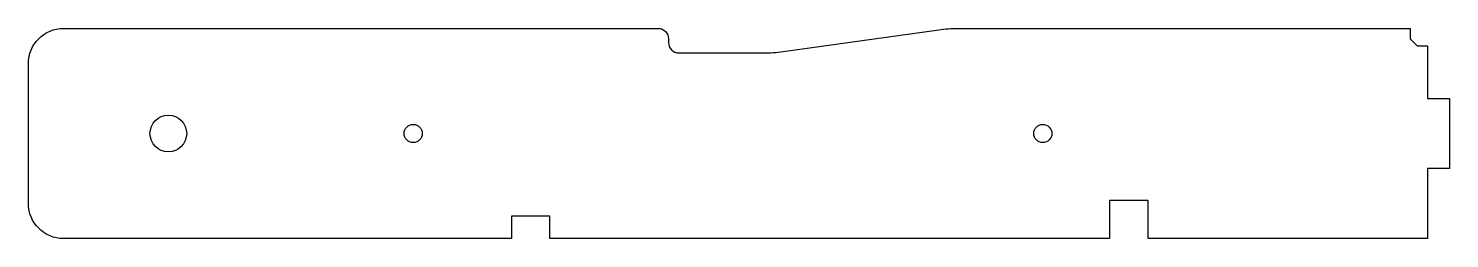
# Model space of a CAD drawing. Extents: x 0 to 406, y 0 to 60.
import ezdxf

# ---------------------------------------------------------------- set-up
doc = ezdxf.new("R2010")
doc.units = 0

msp = doc.modelspace()

# ---------------------------------------------------------------- linework, layer by layer
at = {"layer": '1'}
msp.add_lwpolyline([(406.3, 40), (406.3, 20), (400, 20), (400, 0), (320.1, 0), (320.1, 10.85), (309.1, 10.85), (309.1, 0), (149.1, 0), (149.1, 6.35), (138.1, 6.35), (138.1, 0), (10, 0, -0.414214), (0, 10), (0, 50, -0.414214), (10, 60), (180, 60, -0.414214), (183, 57), (183, 56, 0.414214), (186, 53), (210.21, 53, 0.034788), (215.76, 53.39), (260.24, 59.61, -0.034788), (265.79, 60), (395, 60), (395, 57), (397, 55), (400, 55), (400, 40)], format="xyb", close=True, dxfattribs=at)
for centre, radius in [((40, 30), 5.25), ((110, 30), 2.6), ((290, 30), 2.6)]:
    msp.add_circle(centre, radius, dxfattribs=at)

doc.saveas('drawing.dxf')
